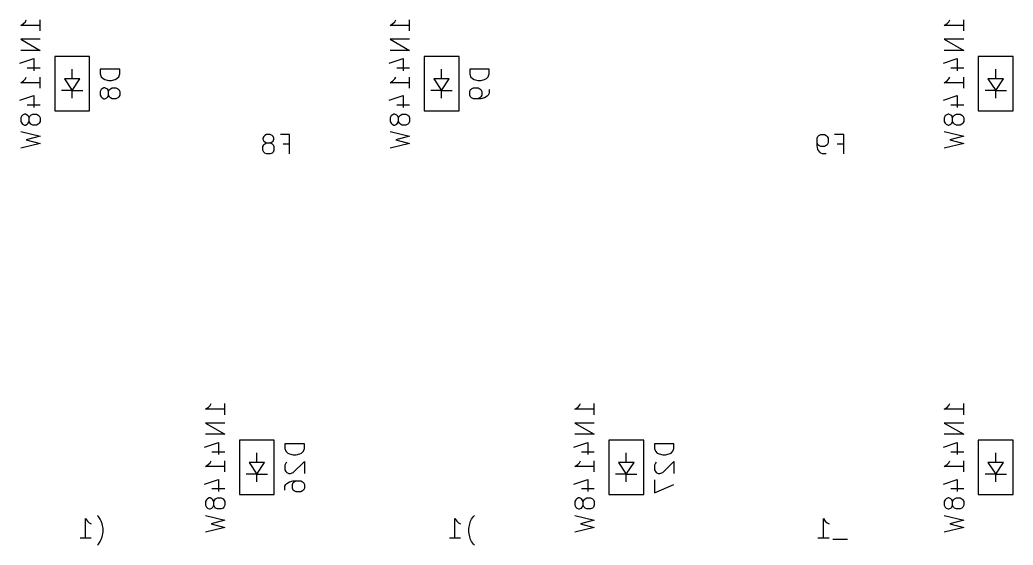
# Model space of a CAD drawing. Extents: x -29 to 358, y -109 to 38.
# Drawn here: x 167.7 to 218.9, y -23.8 to 3.3 of the extents above; entities that cross this region are included whole.
import ezdxf

# ---------------------------------------------------------------- set-up
doc = ezdxf.new("R2010")
doc.units = 0
doc.layers.add('BLACK', color=7, linetype='CONTINUOUS')

msp = doc.modelspace()

# ---------------------------------------------------------------- linework, layer by layer
at = {"layer": 'BLACK', "linetype": 'CONTINUOUS'}
for p, q in [((167.777, 3), (167.92, 3.09524)), ((167.92, 3.09524), (168.015, 3.19048)), ((168.015, 3.19048), (168.063, 3.28571)), ((168.777, 2.71428), (168.777, 3.28571)), ((186.827, 3), (186.97, 3.09524)), ((186.97, 3.09524), (187.065, 3.19048)), ((187.065, 3.19048), (187.113, 3.28571)), ((187.827, 2.71428), (187.827, 3.28571)), ((215.402, 3), (215.545, 3.09524)), ((215.545, 3.09524), (215.64, 3.19048)), ((215.64, 3.19048), (215.688, 3.28571)), ((216.402, 2.71428), (216.402, 3.28571)), ((168.777, 3), (167.777, 3)), ((187.827, 3), (186.827, 3)), ((216.402, 3), (215.402, 3)), ((168.777, 2.28571), (167.777, 2.28571)), ((167.777, 2.28571), (168.777, 1.71428)), ((187.827, 2.28571), (186.827, 2.28571)), ((186.827, 2.28571), (187.827, 1.71428)), ((216.402, 2.28571), (215.402, 2.28571)), ((215.402, 2.28571), (216.402, 1.71428)), ((168.777, 1.71428), (167.777, 1.71428)), ((187.827, 1.71428), (186.827, 1.71428)), ((216.402, 1.71428), (215.402, 1.71428)), ((167.73, 1.04762), (168.444, 1.28571)), ((168.444, 1.28571), (168.444, 0.66667)), ((169.525, 1.4), (169.525, -1.4)), ((171.325, 1.4), (169.525, 1.4)), ((171.325, -1.4), (171.325, 1.4)), ((186.78, 1.04762), (187.494, 1.28571)), ((187.494, 1.28571), (187.494, 0.66667)), ((190.375, 1.4), (188.575, 1.4)), ((188.575, 1.4), (188.575, -1.4)), ((190.375, -1.4), (190.375, 1.4)), ((215.355, 1.04762), (216.069, 1.28571)), ((216.069, 1.28571), (216.069, 0.66667)), ((218.95, 1.4), (217.15, 1.4)), ((217.15, 1.4), (217.15, -1.4)), ((218.95, -1.4), (218.95, 1.4)), ((168.111, 0.80952), (168.777, 0.80952)), ((170.425, 0.25), (170.425, 0.75)), ((172.877, 0.73809), (171.877, 0.73809)), ((171.877, 0.73809), (171.877, 0.5)), ((172.877, 0.5), (172.877, 0.73809)), ((187.161, 0.80952), (187.827, 0.80952)), ((189.475, 0.25), (189.475, 0.75)), ((191.927, 0.73809), (190.927, 0.73809)), ((190.927, 0.73809), (190.927, 0.5)), ((191.927, 0.5), (191.927, 0.73809)), ((215.736, 0.80952), (216.402, 0.80952)), ((218.05, 0.25), (218.05, 0.75)), ((167.777, 0.04762), (167.92, 0.14286)), ((168.777, 0.04762), (167.777, 0.04762)), ((167.92, 0.14286), (168.015, 0.2381)), ((168.015, 0.2381), (168.063, 0.33333)), ((168.777, -0.2381), (168.777, 0.33333)), ((170.825, 0.25), (170.025, 0.25)), ((170.025, 0.25), (170.425, -0.35)), ((170.425, -0.35), (170.825, 0.25)), ((171.877, 0.5), (171.925, 0.35714)), ((171.925, 0.35714), (172.02, 0.2619)), ((172.02, 0.2619), (172.115, 0.21429)), ((172.115, 0.21429), (172.306, 0.16667)), ((172.306, 0.16667), (172.449, 0.16667)), ((172.449, 0.16667), (172.639, 0.21429)), ((172.639, 0.21429), (172.735, 0.2619)), ((172.735, 0.2619), (172.83, 0.35714)), ((172.83, 0.35714), (172.877, 0.5)), ((186.827, 0.04762), (186.97, 0.14286)), ((187.827, 0.04762), (186.827, 0.04762)), ((186.97, 0.14286), (187.065, 0.2381)), ((187.065, 0.2381), (187.113, 0.33333)), ((187.827, -0.2381), (187.827, 0.33333)), ((189.875, 0.25), (189.075, 0.25)), ((189.075, 0.25), (189.475, -0.35)), ((189.475, -0.35), (189.875, 0.25)), ((190.927, 0.5), (190.975, 0.35714)), ((190.975, 0.35714), (191.07, 0.2619)), ((191.07, 0.2619), (191.165, 0.21429)), ((191.165, 0.21429), (191.356, 0.16667)), ((191.356, 0.16667), (191.499, 0.16667)), ((191.499, 0.16667), (191.689, 0.21429)), ((191.689, 0.21429), (191.785, 0.2619)), ((191.785, 0.2619), (191.88, 0.35714)), ((191.88, 0.35714), (191.927, 0.5)), ((215.402, 0.04762), (215.545, 0.14286)), ((216.402, 0.04762), (215.402, 0.04762)), ((215.545, 0.14286), (215.64, 0.2381)), ((215.64, 0.2381), (215.688, 0.33333)), ((216.402, -0.2381), (216.402, 0.33333)), ((218.45, 0.25), (217.65, 0.25)), ((217.65, 0.25), (218.05, -0.35)), ((218.05, -0.35), (218.45, 0.25)), ((170.425, -0.35), (169.875, -0.35)), ((170.425, -0.35), (170.975, -0.35)), ((170.425, -0.75), (170.425, -0.35)), ((171.925, -0.30952), (171.877, -0.40476)), ((171.877, -0.40476), (171.877, -0.59524)), ((171.973, -0.2619), (171.925, -0.30952)), ((172.068, -0.21429), (171.973, -0.2619)), ((172.115, -0.21429), (172.068, -0.21429)), ((172.211, -0.2619), (172.115, -0.21429)), ((172.258, -0.30952), (172.211, -0.2619)), ((172.306, -0.40476), (172.258, -0.30952)), ((172.306, -0.40476), (172.354, -0.30952)), ((172.306, -0.59524), (172.306, -0.40476)), ((172.354, -0.30952), (172.401, -0.2619)), ((172.401, -0.2619), (172.496, -0.21429)), ((172.496, -0.21429), (172.687, -0.21429)), ((172.687, -0.21429), (172.782, -0.2619)), ((172.782, -0.2619), (172.83, -0.30952)), ((172.83, -0.30952), (172.877, -0.40476)), ((172.877, -0.40476), (172.877, -0.59524)), ((189.475, -0.35), (188.925, -0.35)), ((189.475, -0.75), (189.475, -0.35)), ((189.475, -0.35), (190.025, -0.35)), ((190.927, -0.40476), (190.975, -0.30952)), ((190.927, -0.59524), (190.927, -0.40476)), ((190.975, -0.30952), (191.023, -0.2619)), ((191.023, -0.2619), (191.118, -0.21429)), ((191.118, -0.21429), (191.356, -0.21429)), ((191.356, -0.21429), (191.451, -0.2619)), ((191.451, -0.2619), (191.499, -0.30952)), ((191.499, -0.30952), (191.546, -0.40476)), ((191.546, -0.40476), (191.546, -0.59524)), ((191.927, -0.5), (191.88, -0.59524)), ((191.927, -0.30952), (191.927, -0.5)), ((218.05, -0.35), (217.5, -0.35)), ((218.05, -0.35), (218.6, -0.35)), ((218.05, -0.75), (218.05, -0.35)), ((167.73, -0.85714), (168.444, -0.61905)), ((168.444, -0.61905), (168.444, -1.23809)), ((171.877, -0.59524), (171.925, -0.69048)), ((171.925, -0.69048), (171.973, -0.73809)), ((171.973, -0.73809), (172.068, -0.78571)), ((172.068, -0.78571), (172.115, -0.78571)), ((172.115, -0.78571), (172.211, -0.73809)), ((172.211, -0.73809), (172.258, -0.69048)), ((172.258, -0.69048), (172.306, -0.59524)), ((172.354, -0.69048), (172.306, -0.59524)), ((172.401, -0.73809), (172.354, -0.69048)), ((172.496, -0.78571), (172.401, -0.73809)), ((172.687, -0.78571), (172.496, -0.78571)), ((172.782, -0.73809), (172.687, -0.78571)), ((172.83, -0.69048), (172.782, -0.73809)), ((172.877, -0.59524), (172.83, -0.69048)), ((186.78, -0.85714), (187.494, -0.61905)), ((187.494, -0.61905), (187.494, -1.23809)), ((190.975, -0.69048), (190.927, -0.59524)), ((191.023, -0.73809), (190.975, -0.69048)), ((191.118, -0.78571), (191.023, -0.73809)), ((191.499, -0.78571), (191.118, -0.78571)), ((191.451, -0.73809), (191.356, -0.78571)), ((191.499, -0.69048), (191.451, -0.73809)), ((191.546, -0.59524), (191.499, -0.69048)), ((191.689, -0.73809), (191.499, -0.78571)), ((191.832, -0.64286), (191.689, -0.73809)), ((191.88, -0.59524), (191.832, -0.64286)), ((215.355, -0.85714), (216.069, -0.61905)), ((216.069, -0.61905), (216.069, -1.23809)), ((168.111, -1.09524), (168.777, -1.09524)), ((169.525, -1.4), (171.325, -1.4)), ((187.161, -1.09524), (187.827, -1.09524)), ((188.575, -1.4), (190.375, -1.4)), ((215.736, -1.09524), (216.402, -1.09524)), ((217.15, -1.4), (218.95, -1.4)), ((167.825, -1.66667), (167.777, -1.7619)), ((167.777, -1.7619), (167.777, -1.95238)), ((167.777, -1.95238), (167.825, -2.04762)), ((167.873, -1.61905), (167.825, -1.66667)), ((167.825, -2.04762), (167.873, -2.09524)), ((167.968, -1.57143), (167.873, -1.61905)), ((168.015, -1.57143), (167.968, -1.57143)), ((168.111, -1.61905), (168.015, -1.57143)), ((168.158, -1.66667), (168.111, -1.61905)), ((168.111, -2.09524), (168.158, -2.04762)), ((168.206, -1.7619), (168.158, -1.66667)), ((168.158, -2.04762), (168.206, -1.95238)), ((168.206, -1.7619), (168.254, -1.66667)), ((168.206, -1.95238), (168.206, -1.7619)), ((168.254, -2.04762), (168.206, -1.95238)), ((168.254, -1.66667), (168.301, -1.61905)), ((168.301, -2.09524), (168.254, -2.04762)), ((168.301, -1.61905), (168.396, -1.57143)), ((168.396, -1.57143), (168.587, -1.57143)), ((168.587, -1.57143), (168.682, -1.61905)), ((168.682, -1.61905), (168.73, -1.66667)), ((168.73, -2.04762), (168.682, -2.09524)), ((168.73, -1.66667), (168.777, -1.7619)), ((168.777, -1.95238), (168.73, -2.04762)), ((168.777, -1.7619), (168.777, -1.95238)), ((186.875, -1.66667), (186.827, -1.7619)), ((186.827, -1.7619), (186.827, -1.95238)), ((186.827, -1.95238), (186.875, -2.04762)), ((186.923, -1.61905), (186.875, -1.66667)), ((186.875, -2.04762), (186.923, -2.09524)), ((187.018, -1.57143), (186.923, -1.61905)), ((187.065, -1.57143), (187.018, -1.57143)), ((187.161, -1.61905), (187.065, -1.57143)), ((187.208, -1.66667), (187.161, -1.61905)), ((187.161, -2.09524), (187.208, -2.04762)), ((187.256, -1.7619), (187.208, -1.66667)), ((187.208, -2.04762), (187.256, -1.95238)), ((187.256, -1.7619), (187.304, -1.66667)), ((187.256, -1.95238), (187.256, -1.7619)), ((187.304, -2.04762), (187.256, -1.95238)), ((187.304, -1.66667), (187.351, -1.61905)), ((187.351, -2.09524), (187.304, -2.04762)), ((187.351, -1.61905), (187.446, -1.57143)), ((187.446, -1.57143), (187.637, -1.57143)), ((187.637, -1.57143), (187.732, -1.61905)), ((187.732, -1.61905), (187.78, -1.66667)), ((187.78, -2.04762), (187.732, -2.09524)), ((187.78, -1.66667), (187.827, -1.7619)), ((187.827, -1.95238), (187.78, -2.04762)), ((187.827, -1.7619), (187.827, -1.95238)), ((215.45, -1.66667), (215.402, -1.7619)), ((215.402, -1.7619), (215.402, -1.95238)), ((215.402, -1.95238), (215.45, -2.04762)), ((215.498, -1.61905), (215.45, -1.66667)), ((215.45, -2.04762), (215.498, -2.09524)), ((215.593, -1.57143), (215.498, -1.61905)), ((215.64, -1.57143), (215.593, -1.57143)), ((215.736, -1.61905), (215.64, -1.57143)), ((215.783, -1.66667), (215.736, -1.61905)), ((215.736, -2.09524), (215.783, -2.04762)), ((215.831, -1.7619), (215.783, -1.66667)), ((215.783, -2.04762), (215.831, -1.95238)), ((215.831, -1.7619), (215.879, -1.66667)), ((215.831, -1.95238), (215.831, -1.7619)), ((215.879, -2.04762), (215.831, -1.95238)), ((215.879, -1.66667), (215.926, -1.61905)), ((215.926, -2.09524), (215.879, -2.04762)), ((215.926, -1.61905), (216.021, -1.57143)), ((216.021, -1.57143), (216.212, -1.57143)), ((216.212, -1.57143), (216.307, -1.61905)), ((216.307, -1.61905), (216.355, -1.66667)), ((216.355, -2.04762), (216.307, -2.09524)), ((216.355, -1.66667), (216.402, -1.7619)), ((216.402, -1.95238), (216.355, -2.04762)), ((216.402, -1.7619), (216.402, -1.95238)), ((167.777, -2.47619), (168.777, -2.71428)), ((167.873, -2.09524), (167.968, -2.14286)), ((167.968, -2.14286), (168.015, -2.14286)), ((168.015, -2.14286), (168.111, -2.09524)), ((168.396, -2.14286), (168.301, -2.09524)), ((168.587, -2.14286), (168.396, -2.14286)), ((168.682, -2.09524), (168.587, -2.14286)), ((186.827, -2.47619), (187.827, -2.71428)), ((186.923, -2.09524), (187.018, -2.14286)), ((187.018, -2.14286), (187.065, -2.14286)), ((187.065, -2.14286), (187.161, -2.09524)), ((187.446, -2.14286), (187.351, -2.09524)), ((187.637, -2.14286), (187.446, -2.14286)), ((187.732, -2.09524), (187.637, -2.14286)), ((215.402, -2.47619), (216.402, -2.71428)), ((215.498, -2.09524), (215.593, -2.14286)), ((215.593, -2.14286), (215.64, -2.14286)), ((215.64, -2.14286), (215.736, -2.09524)), ((216.021, -2.14286), (215.926, -2.09524)), ((216.212, -2.14286), (216.021, -2.14286)), ((216.307, -2.09524), (216.212, -2.14286)), ((168.777, -2.71428), (168.063, -2.90476)), ((168.063, -2.90476), (168.777, -3.09524)), ((180.308, -2.72262), (180.261, -2.81786)), ((180.261, -2.81786), (180.261, -2.86548)), ((180.261, -2.86548), (180.308, -2.96071)), ((180.356, -2.675), (180.308, -2.72262)), ((180.308, -2.96071), (180.356, -3.00833)), ((180.451, -2.62738), (180.356, -2.675)), ((180.356, -3.00833), (180.451, -3.05595)), ((180.356, -3.10357), (180.451, -3.05595)), ((180.642, -2.62738), (180.451, -2.62738)), ((180.451, -3.05595), (180.642, -3.05595)), ((180.737, -2.675), (180.642, -2.62738)), ((180.642, -3.05595), (180.737, -3.00833)), ((180.642, -3.05595), (180.737, -3.10357)), ((180.785, -2.72262), (180.737, -2.675)), ((180.737, -3.00833), (180.785, -2.96071)), ((180.832, -2.81786), (180.785, -2.72262)), ((180.785, -2.96071), (180.832, -2.86548)), ((180.832, -2.86548), (180.832, -2.81786)), ((181.642, -2.62738), (181.165, -2.62738)), ((181.642, -3.62738), (181.642, -2.62738)), ((187.827, -2.71428), (187.113, -2.90476)), ((187.113, -2.90476), (187.827, -3.09524)), ((208.836, -2.81786), (208.883, -2.72262)), ((208.836, -3.19881), (208.836, -2.81786)), ((208.883, -3.15119), (208.836, -3.05595)), ((208.883, -2.72262), (208.931, -2.675)), ((208.931, -2.675), (209.026, -2.62738)), ((209.026, -2.62738), (209.217, -2.62738)), ((209.217, -2.62738), (209.312, -2.675)), ((209.312, -2.675), (209.36, -2.72262)), ((209.36, -2.72262), (209.407, -2.81786)), ((209.407, -3.05595), (209.36, -3.15119)), ((209.407, -2.81786), (209.407, -3.05595)), ((210.217, -2.62738), (209.74, -2.62738)), ((210.217, -3.62738), (210.217, -2.62738)), ((216.402, -2.71428), (215.688, -2.90476)), ((215.688, -2.90476), (216.402, -3.09524)), ((168.777, -3.09524), (167.777, -3.33333)), ((180.261, -3.24643), (180.308, -3.15119)), ((180.261, -3.4369), (180.261, -3.24643)), ((180.308, -3.53214), (180.261, -3.4369)), ((180.308, -3.15119), (180.356, -3.10357)), ((180.356, -3.57976), (180.308, -3.53214)), ((180.451, -3.62738), (180.356, -3.57976)), ((180.737, -3.57976), (180.642, -3.62738)), ((180.737, -3.10357), (180.785, -3.15119)), ((180.785, -3.53214), (180.737, -3.57976)), ((180.785, -3.15119), (180.832, -3.24643)), ((180.832, -3.4369), (180.785, -3.53214)), ((180.832, -3.24643), (180.832, -3.4369)), ((181.308, -3.10357), (181.642, -3.10357)), ((187.827, -3.09524), (186.827, -3.33333)), ((208.883, -3.38928), (208.836, -3.19881)), ((208.931, -3.19881), (208.883, -3.15119)), ((208.979, -3.53214), (208.883, -3.38928)), ((209.026, -3.24643), (208.931, -3.19881)), ((209.026, -3.57976), (208.979, -3.53214)), ((209.217, -3.24643), (209.026, -3.24643)), ((209.121, -3.62738), (209.026, -3.57976)), ((209.312, -3.19881), (209.217, -3.24643)), ((209.36, -3.15119), (209.312, -3.19881)), ((209.883, -3.10357), (210.217, -3.10357)), ((216.402, -3.09524), (215.402, -3.33333)), ((180.642, -3.62738), (180.451, -3.62738)), ((209.312, -3.62738), (209.121, -3.62738)), ((177.302, -16.785), (177.445, -16.6898)), ((178.302, -16.785), (177.302, -16.785)), ((177.445, -16.6898), (177.54, -16.5945)), ((177.54, -16.5945), (177.588, -16.4993)), ((178.302, -17.0707), (178.302, -16.4993)), ((196.352, -16.785), (196.495, -16.6898)), ((197.352, -16.785), (196.352, -16.785)), ((196.495, -16.6898), (196.59, -16.5945)), ((196.59, -16.5945), (196.638, -16.4993)), ((197.352, -17.0707), (197.352, -16.4993)), ((215.402, -16.785), (215.545, -16.6898)), ((216.402, -16.785), (215.402, -16.785)), ((215.545, -16.6898), (215.64, -16.5945)), ((215.64, -16.5945), (215.688, -16.4993)), ((216.402, -17.0707), (216.402, -16.4993)), ((178.302, -17.4993), (177.302, -17.4993)), ((177.302, -17.4993), (178.302, -18.0707)), ((197.352, -17.4993), (196.352, -17.4993)), ((196.352, -17.4993), (197.352, -18.0707)), ((216.402, -17.4993), (215.402, -17.4993)), ((215.402, -17.4993), (216.402, -18.0707)), ((178.302, -18.0707), (177.302, -18.0707)), ((180.85, -18.385), (179.05, -18.385)), ((179.05, -18.385), (179.05, -21.185)), ((180.85, -21.185), (180.85, -18.385)), ((197.352, -18.0707), (196.352, -18.0707)), ((199.9, -18.385), (198.1, -18.385)), ((198.1, -18.385), (198.1, -21.185)), ((199.9, -21.185), (199.9, -18.385)), ((216.402, -18.0707), (215.402, -18.0707)), ((218.95, -18.385), (217.15, -18.385)), ((217.15, -18.385), (217.15, -21.185)), ((218.95, -21.185), (218.95, -18.385)), ((177.255, -18.7374), (177.969, -18.4993)), ((177.969, -18.4993), (177.969, -19.1183)), ((182.402, -18.5707), (181.402, -18.5707)), ((181.402, -18.5707), (181.402, -18.8088)), ((181.402, -18.8088), (181.45, -18.9517)), ((182.355, -18.9517), (182.402, -18.8088)), ((182.402, -18.8088), (182.402, -18.5707)), ((196.305, -18.7374), (197.019, -18.4993)), ((197.019, -18.4993), (197.019, -19.1183)), ((201.452, -18.5707), (200.452, -18.5707)), ((200.452, -18.5707), (200.452, -18.8088)), ((200.452, -18.8088), (200.5, -18.9517)), ((201.405, -18.9517), (201.452, -18.8088)), ((201.452, -18.8088), (201.452, -18.5707)), ((215.355, -18.7374), (216.069, -18.4993)), ((216.069, -18.4993), (216.069, -19.1183)), ((177.54, -19.5469), (177.588, -19.4517)), ((177.636, -18.9755), (178.302, -18.9755)), ((178.302, -20.0231), (178.302, -19.4517)), ((179.95, -19.535), (179.95, -19.035)), ((181.45, -18.9517), (181.545, -19.0469)), ((181.545, -19.0469), (181.64, -19.0945)), ((181.64, -19.0945), (181.831, -19.1421)), ((181.831, -19.1421), (181.974, -19.1421)), ((181.974, -19.1421), (182.164, -19.0945)), ((182.164, -19.0945), (182.26, -19.0469)), ((182.26, -19.0469), (182.355, -18.9517)), ((196.59, -19.5469), (196.638, -19.4517)), ((196.686, -18.9755), (197.352, -18.9755)), ((197.352, -20.0231), (197.352, -19.4517)), ((199, -19.535), (199, -19.035)), ((200.5, -18.9517), (200.595, -19.0469)), ((200.595, -19.0469), (200.69, -19.0945)), ((200.69, -19.0945), (200.881, -19.1421)), ((200.881, -19.1421), (201.024, -19.1421)), ((201.024, -19.1421), (201.214, -19.0945)), ((201.214, -19.0945), (201.31, -19.0469)), ((201.31, -19.0469), (201.405, -18.9517)), ((215.64, -19.5469), (215.688, -19.4517)), ((215.736, -18.9755), (216.402, -18.9755)), ((216.402, -20.0231), (216.402, -19.4517)), ((218.05, -19.535), (218.05, -19.035)), ((177.302, -19.7374), (177.445, -19.6421)), ((178.302, -19.7374), (177.302, -19.7374)), ((177.445, -19.6421), (177.54, -19.5469)), ((179.55, -19.535), (179.95, -20.135)), ((180.35, -19.535), (179.55, -19.535)), ((179.95, -20.135), (180.35, -19.535)), ((181.45, -19.5707), (181.402, -19.666)), ((181.402, -19.666), (181.402, -19.904)), ((181.402, -19.904), (181.45, -19.9993)), ((181.498, -19.5231), (181.45, -19.5707)), ((181.831, -20.0469), (182.402, -19.4755)), ((182.402, -19.4755), (182.402, -20.0945)), ((196.352, -19.7374), (196.495, -19.6421)), ((197.352, -19.7374), (196.352, -19.7374)), ((196.495, -19.6421), (196.59, -19.5469)), ((199.4, -19.535), (198.6, -19.535)), ((198.6, -19.535), (199, -20.135)), ((199, -20.135), (199.4, -19.535)), ((200.5, -19.5707), (200.452, -19.666)), ((200.452, -19.666), (200.452, -19.904)), ((200.452, -19.904), (200.5, -19.9993)), ((200.548, -19.5231), (200.5, -19.5707)), ((200.881, -20.0469), (201.452, -19.4755)), ((201.452, -19.4755), (201.452, -20.0945)), ((215.402, -19.7374), (215.545, -19.6421)), ((216.402, -19.7374), (215.402, -19.7374)), ((215.545, -19.6421), (215.64, -19.5469)), ((218.45, -19.535), (217.65, -19.535)), ((217.65, -19.535), (218.05, -20.135)), ((218.05, -20.135), (218.45, -19.535)), ((177.255, -20.6421), (177.969, -20.404)), ((177.969, -20.404), (177.969, -21.0231)), ((179.95, -20.135), (179.4, -20.135)), ((179.95, -20.135), (180.5, -20.135)), ((179.95, -20.535), (179.95, -20.135)), ((181.45, -19.9993), (181.498, -20.0469)), ((181.498, -20.0469), (181.593, -20.0945)), ((181.593, -20.0945), (181.688, -20.0945)), ((181.64, -20.5231), (181.831, -20.4755)), ((181.688, -20.0945), (181.831, -20.0469)), ((181.831, -20.4755), (182.212, -20.4755)), ((181.879, -20.5231), (181.974, -20.4755)), ((182.212, -20.4755), (182.307, -20.5231)), ((196.305, -20.6421), (197.019, -20.404)), ((197.019, -20.404), (197.019, -21.0231)), ((199, -20.135), (198.45, -20.135)), ((199, -20.535), (199, -20.135)), ((199, -20.135), (199.55, -20.135)), ((200.452, -20.4279), (200.452, -21.0945)), ((200.5, -19.9993), (200.548, -20.0469)), ((200.548, -20.0469), (200.643, -20.0945)), ((200.643, -20.0945), (200.738, -20.0945)), ((200.738, -20.0945), (200.881, -20.0469)), ((215.355, -20.6421), (216.069, -20.404)), ((216.069, -20.404), (216.069, -21.0231)), ((218.05, -20.135), (217.5, -20.135)), ((218.05, -20.135), (218.6, -20.135)), ((218.05, -20.535), (218.05, -20.135)), ((177.636, -20.8802), (178.302, -20.8802)), ((181.402, -20.7612), (181.45, -20.666)), ((181.402, -20.9517), (181.402, -20.7612)), ((181.45, -20.666), (181.498, -20.6183)), ((181.498, -20.6183), (181.64, -20.5231)), ((181.783, -20.666), (181.831, -20.5707)), ((181.783, -20.8564), (181.783, -20.666)), ((181.831, -20.9517), (181.783, -20.8564)), ((181.831, -20.5707), (181.879, -20.5231)), ((181.879, -20.9993), (181.831, -20.9517)), ((181.974, -21.0469), (181.879, -20.9993)), ((182.307, -20.9993), (182.212, -21.0469)), ((182.307, -20.5231), (182.355, -20.5707)), ((182.355, -20.9517), (182.307, -20.9993)), ((182.355, -20.5707), (182.402, -20.666)), ((182.402, -20.8564), (182.355, -20.9517)), ((182.402, -20.666), (182.402, -20.8564)), ((196.686, -20.8802), (197.352, -20.8802)), ((200.452, -21.0945), (201.452, -20.666)), ((215.736, -20.8802), (216.402, -20.8802)), ((177.35, -21.4517), (177.302, -21.5469)), ((177.398, -21.404), (177.35, -21.4517)), ((177.493, -21.3564), (177.398, -21.404)), ((177.54, -21.3564), (177.493, -21.3564)), ((177.636, -21.404), (177.54, -21.3564)), ((177.683, -21.4517), (177.636, -21.404)), ((177.731, -21.5469), (177.683, -21.4517)), ((177.731, -21.5469), (177.779, -21.4517)), ((177.779, -21.4517), (177.826, -21.404)), ((177.826, -21.404), (177.921, -21.3564)), ((177.921, -21.3564), (178.112, -21.3564)), ((178.112, -21.3564), (178.207, -21.404)), ((178.207, -21.404), (178.255, -21.4517)), ((178.255, -21.4517), (178.302, -21.5469)), ((179.05, -21.185), (180.85, -21.185)), ((182.212, -21.0469), (181.974, -21.0469)), ((196.4, -21.4517), (196.352, -21.5469)), ((196.448, -21.404), (196.4, -21.4517)), ((196.543, -21.3564), (196.448, -21.404)), ((196.59, -21.3564), (196.543, -21.3564)), ((196.686, -21.404), (196.59, -21.3564)), ((196.733, -21.4517), (196.686, -21.404)), ((196.781, -21.5469), (196.733, -21.4517)), ((196.781, -21.5469), (196.829, -21.4517)), ((196.829, -21.4517), (196.876, -21.404)), ((196.876, -21.404), (196.971, -21.3564)), ((196.971, -21.3564), (197.162, -21.3564)), ((197.162, -21.3564), (197.257, -21.404)), ((197.257, -21.404), (197.305, -21.4517)), ((197.305, -21.4517), (197.352, -21.5469)), ((198.1, -21.185), (199.9, -21.185)), ((215.45, -21.4517), (215.402, -21.5469)), ((215.498, -21.404), (215.45, -21.4517)), ((215.593, -21.3564), (215.498, -21.404)), ((215.64, -21.3564), (215.593, -21.3564)), ((215.736, -21.404), (215.64, -21.3564)), ((215.783, -21.4517), (215.736, -21.404)), ((215.831, -21.5469), (215.783, -21.4517)), ((215.831, -21.5469), (215.879, -21.4517)), ((215.879, -21.4517), (215.926, -21.404)), ((215.926, -21.404), (216.021, -21.3564)), ((216.021, -21.3564), (216.212, -21.3564)), ((216.212, -21.3564), (216.307, -21.404)), ((216.307, -21.404), (216.355, -21.4517)), ((216.355, -21.4517), (216.402, -21.5469)), ((217.15, -21.185), (218.95, -21.185)), ((177.302, -21.5469), (177.302, -21.7374)), ((177.302, -21.7374), (177.35, -21.8326)), ((177.35, -21.8326), (177.398, -21.8802)), ((177.398, -21.8802), (177.493, -21.9279)), ((177.493, -21.9279), (177.54, -21.9279)), ((177.54, -21.9279), (177.636, -21.8802)), ((177.636, -21.8802), (177.683, -21.8326)), ((177.683, -21.8326), (177.731, -21.7374)), ((177.731, -21.7374), (177.731, -21.5469)), ((177.779, -21.8326), (177.731, -21.7374)), ((177.826, -21.8802), (177.779, -21.8326)), ((177.921, -21.9279), (177.826, -21.8802)), ((178.112, -21.9279), (177.921, -21.9279)), ((178.207, -21.8802), (178.112, -21.9279)), ((178.255, -21.8326), (178.207, -21.8802)), ((178.302, -21.7374), (178.255, -21.8326)), ((178.302, -21.5469), (178.302, -21.7374)), ((196.352, -21.5469), (196.352, -21.7374)), ((196.352, -21.7374), (196.4, -21.8326)), ((196.4, -21.8326), (196.448, -21.8802)), ((196.448, -21.8802), (196.543, -21.9279)), ((196.543, -21.9279), (196.59, -21.9279)), ((196.59, -21.9279), (196.686, -21.8802)), ((196.686, -21.8802), (196.733, -21.8326)), ((196.733, -21.8326), (196.781, -21.7374)), ((196.781, -21.7374), (196.781, -21.5469)), ((196.829, -21.8326), (196.781, -21.7374)), ((196.876, -21.8802), (196.829, -21.8326)), ((196.971, -21.9279), (196.876, -21.8802)), ((197.162, -21.9279), (196.971, -21.9279)), ((197.257, -21.8802), (197.162, -21.9279)), ((197.305, -21.8326), (197.257, -21.8802)), ((197.352, -21.7374), (197.305, -21.8326)), ((197.352, -21.5469), (197.352, -21.7374)), ((215.402, -21.5469), (215.402, -21.7374)), ((215.402, -21.7374), (215.45, -21.8326)), ((215.45, -21.8326), (215.498, -21.8802)), ((215.498, -21.8802), (215.593, -21.9279)), ((215.593, -21.9279), (215.64, -21.9279)), ((215.64, -21.9279), (215.736, -21.8802)), ((215.736, -21.8802), (215.783, -21.8326)), ((215.783, -21.8326), (215.831, -21.7374)), ((215.831, -21.7374), (215.831, -21.5469)), ((215.879, -21.8326), (215.831, -21.7374)), ((215.926, -21.8802), (215.879, -21.8326)), ((216.021, -21.9279), (215.926, -21.8802)), ((216.212, -21.9279), (216.021, -21.9279)), ((216.307, -21.8802), (216.212, -21.9279)), ((216.355, -21.8326), (216.307, -21.8802)), ((216.402, -21.7374), (216.355, -21.8326)), ((216.402, -21.5469), (216.402, -21.7374)), ((171.117, -23.4124), (171.117, -22.4124)), ((171.117, -22.4124), (171.212, -22.5552)), ((171.783, -22.3171), (171.736, -22.2695)), ((171.879, -22.46), (171.783, -22.3171)), ((171.926, -22.5552), (171.879, -22.46)), ((177.302, -22.2612), (178.302, -22.4993)), ((178.302, -22.4993), (177.588, -22.6898)), ((190.167, -23.4124), (190.167, -22.4124)), ((190.167, -22.4124), (190.262, -22.5552)), ((190.976, -22.5552), (191.024, -22.46)), ((191.024, -22.46), (191.119, -22.3171)), ((191.119, -22.3171), (191.167, -22.2695)), ((196.352, -22.2612), (197.352, -22.4993)), ((197.352, -22.4993), (196.638, -22.6898)), ((209.169, -23.4124), (209.169, -22.4124)), ((209.169, -22.4124), (209.264, -22.5552)), ((215.402, -22.2612), (216.402, -22.4993)), ((216.402, -22.4993), (215.688, -22.6898)), ((171.212, -22.5552), (171.307, -22.6505)), ((171.307, -22.6505), (171.402, -22.6981)), ((171.974, -22.6981), (171.926, -22.5552)), ((172.021, -22.9362), (171.974, -22.6981)), ((172.021, -23.1267), (172.021, -22.9362)), ((178.302, -22.8802), (177.302, -23.1183)), ((177.588, -22.6898), (178.302, -22.8802)), ((190.262, -22.5552), (190.357, -22.6505)), ((190.357, -22.6505), (190.452, -22.6981)), ((190.881, -22.9362), (190.929, -22.6981)), ((190.881, -23.1267), (190.881, -22.9362)), ((190.929, -22.6981), (190.976, -22.5552)), ((197.352, -22.8802), (196.352, -23.1183)), ((196.638, -22.6898), (197.352, -22.8802)), ((209.264, -22.5552), (209.36, -22.6505)), ((209.36, -22.6505), (209.455, -22.6981)), ((216.402, -22.8802), (215.402, -23.1183)), ((215.688, -22.6898), (216.402, -22.8802)), ((170.831, -23.4124), (171.402, -23.4124)), ((171.879, -23.6029), (171.926, -23.5076)), ((171.926, -23.5076), (171.974, -23.3648)), ((171.974, -23.3648), (172.021, -23.1267)), ((189.881, -23.4124), (190.452, -23.4124)), ((190.929, -23.3648), (190.881, -23.1267)), ((190.976, -23.5076), (190.929, -23.3648)), ((191.024, -23.6029), (190.976, -23.5076)), ((208.883, -23.4124), (209.455, -23.4124)), ((210.407, -23.5076), (209.645, -23.5076)), ((171.736, -23.7933), (171.783, -23.7457)), ((171.783, -23.7457), (171.879, -23.6029)), ((191.119, -23.7457), (191.024, -23.6029)), ((191.167, -23.7933), (191.119, -23.7457))]:
    msp.add_line(p, q, dxfattribs=at)

doc.saveas('drawing.dxf')
